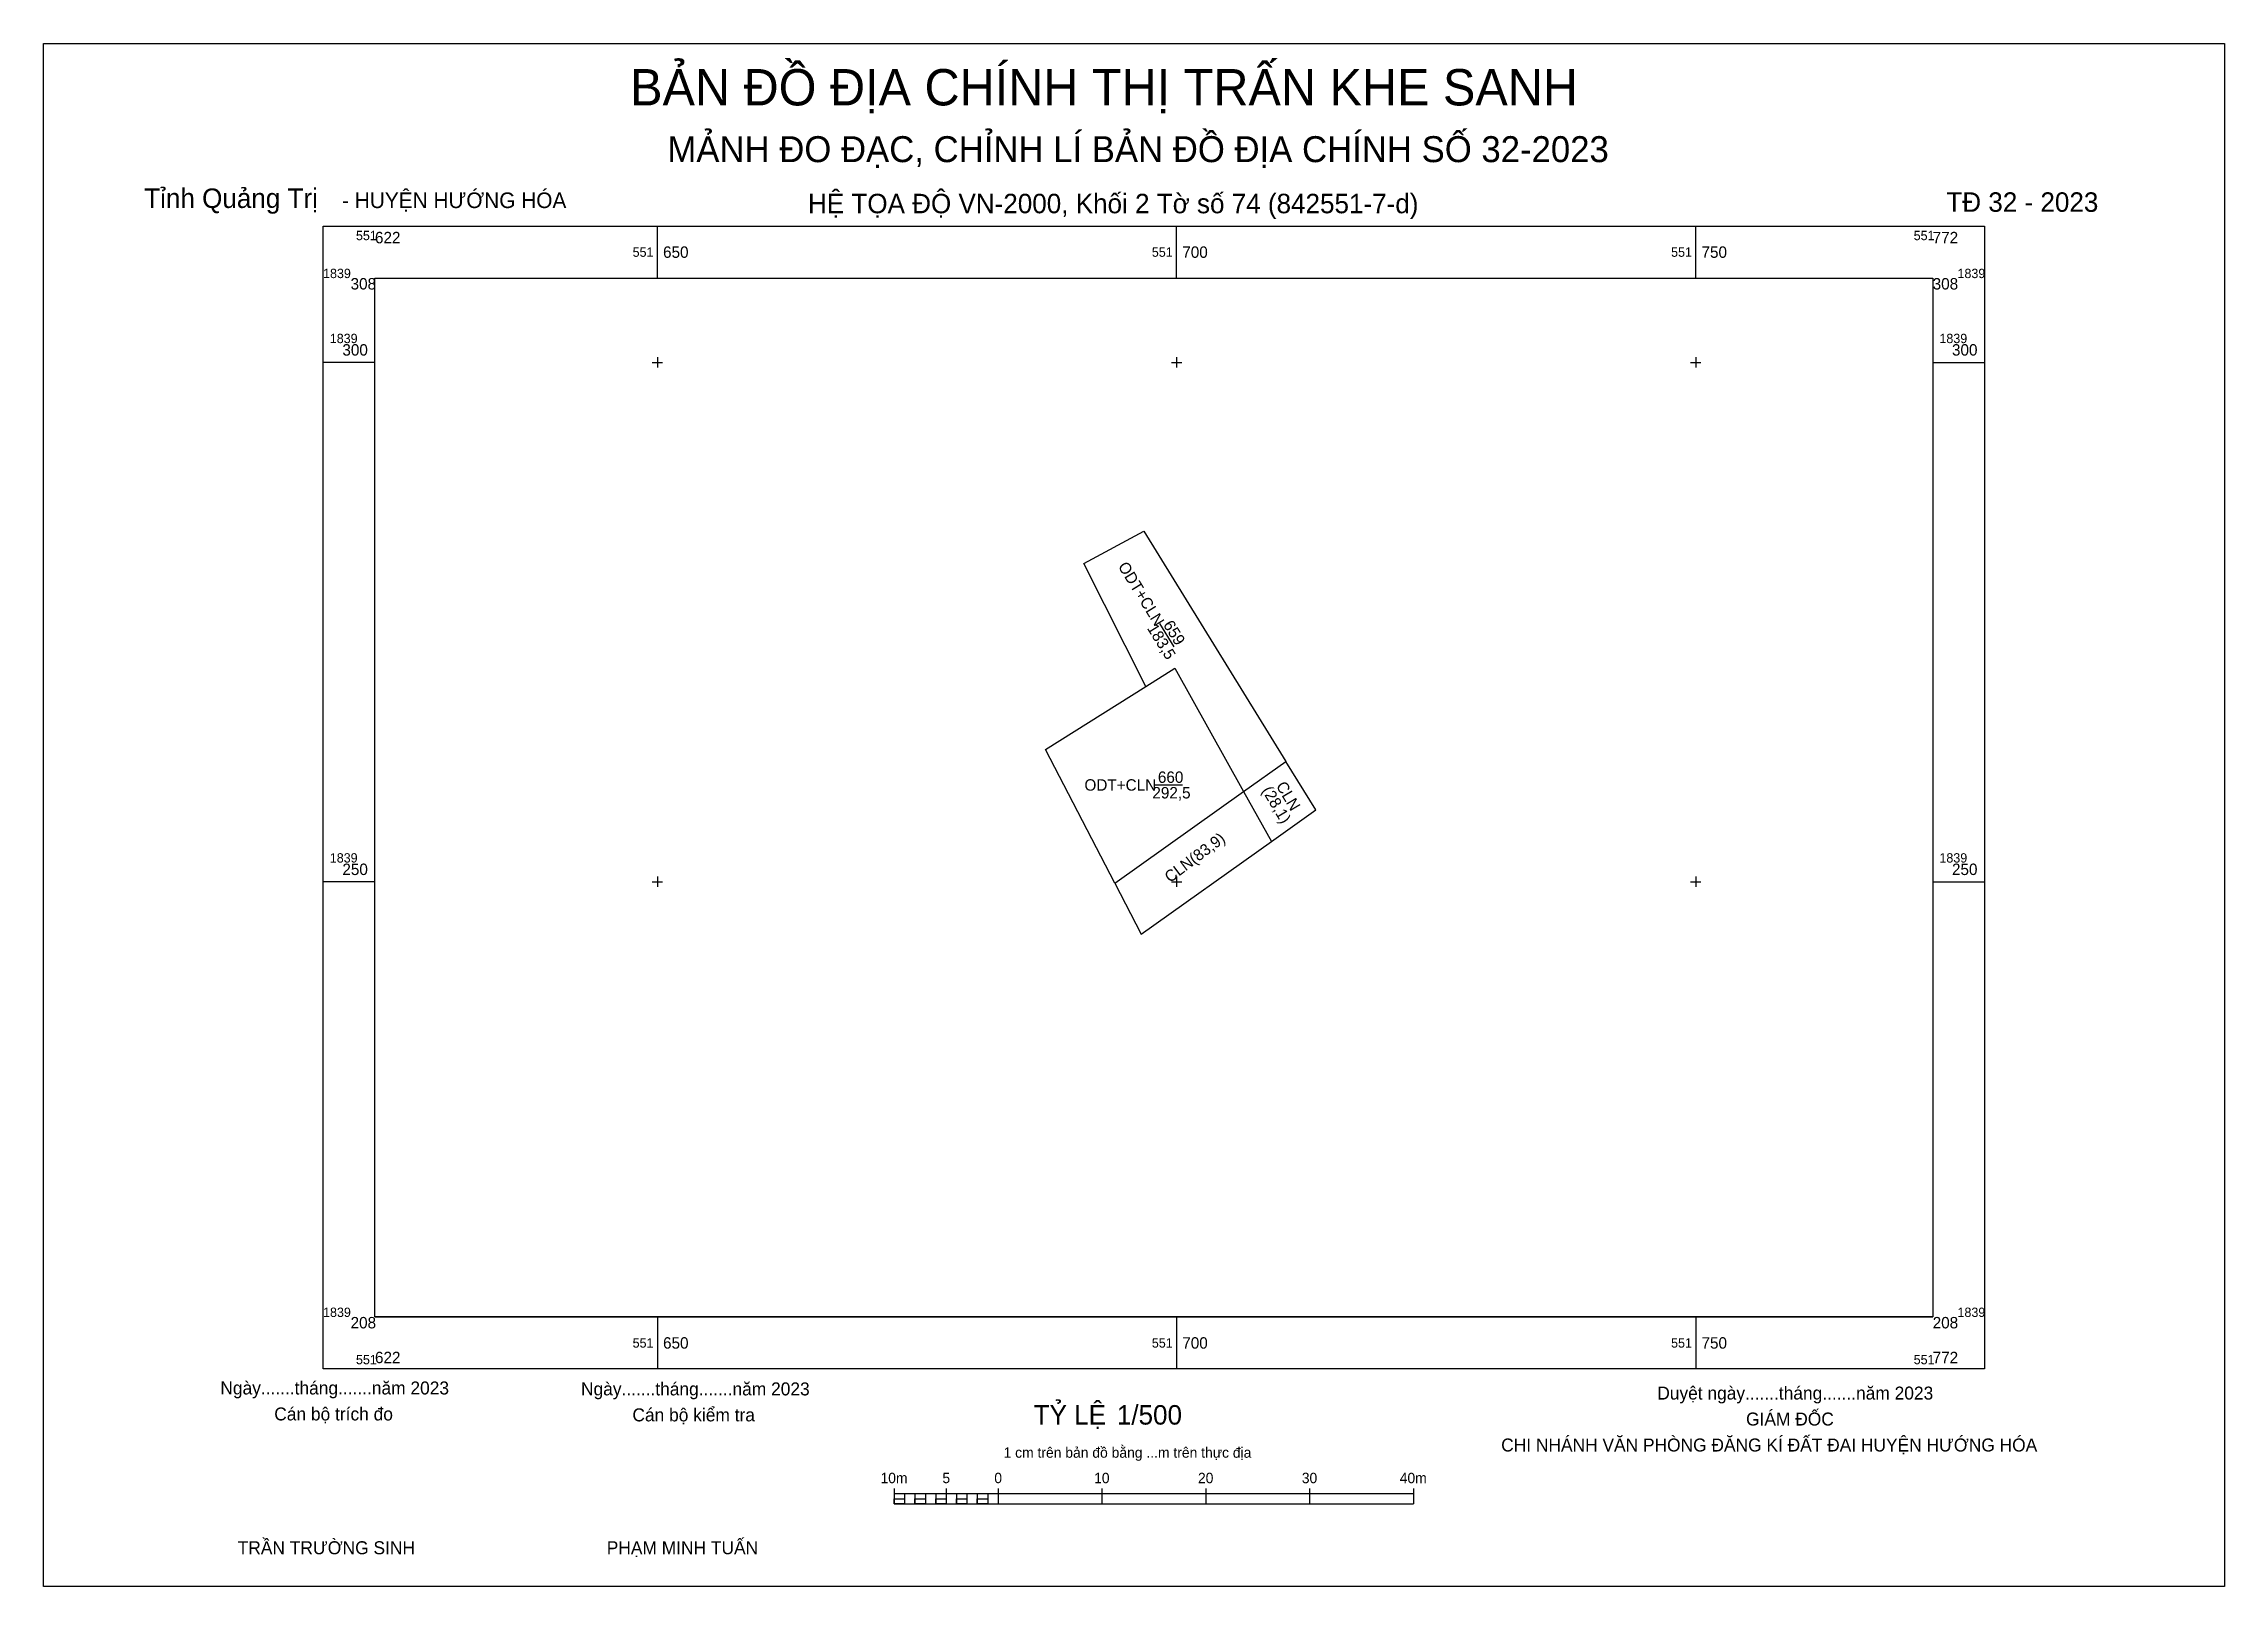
# Model space of a CAD drawing. Extents: x 551591 to 551801, y 1839182 to 1839331.
import ezdxf

# ---------------------------------------------------------------- set-up
doc = ezdxf.new("R2010")
doc.units = 0
for name, color, linetype in [('Level 1', 7, 'Continuous'), ('Level 10', 7, 'Continuous'), ('Level 5', 7, 'Continuous'), ('Level 50', 7, 'Continuous'), ('Level 57', 7, 'Continuous'), ('Level 58', 7, 'Continuous'), ('Level 6', 7, 'Continuous'), ('Level 60', 7, 'Continuous'), ('Level 61', 7, 'Continuous'), ('Level 63', 7, 'Continuous')]:
    doc.layers.add(name, color=color, linetype=linetype)

msp = doc.modelspace()

# ---------------------------------------------------------------- linework, layer by layer
at = {"layer": 'Level 1'}
for p, q in [((551650, 1839308.11), (551650, 1839313.11)), ((551700, 1839308.11), (551700, 1839313.11)), ((551750, 1839308.11), (551750, 1839313.11)), ((551622.81, 1839300), (551617.81, 1839300)), ((551649.5, 1839300), (551650.5, 1839300)), ((551650, 1839300.5), (551650, 1839299.5)), ((551699.5, 1839300), (551700.5, 1839300)), ((551700, 1839300.5), (551700, 1839299.5)), ((551749.5, 1839300), (551750.5, 1839300)), ((551750, 1839300.5), (551750, 1839299.5)), ((551772.81, 1839300), (551777.81, 1839300)), ((551622.81, 1839250), (551617.81, 1839250)), ((551649.5, 1839250), (551650.5, 1839250)), ((551650, 1839250.5), (551650, 1839249.5)), ((551699.5, 1839250), (551700.5, 1839250)), ((551700, 1839250.5), (551700, 1839249.5)), ((551749.5, 1839250), (551750.5, 1839250)), ((551750, 1839250.5), (551750, 1839249.5)), ((551772.81, 1839250), (551777.81, 1839250)), ((551650, 1839208.11), (551650, 1839203.11)), ((551700, 1839208.11), (551700, 1839203.11)), ((551750, 1839208.11), (551750, 1839203.11))]:
    msp.add_line(p, q, dxfattribs=at)
at = {"layer": 'Level 10'}
msp.add_line((551706.44, 1839258.7), (551709.14, 1839253.88), dxfattribs=at)
for points in [[(551697.04, 1839268.8), (551691.06, 1839280.63), (551696.84, 1839283.75), (551710.52, 1839261.59)], [(551697.04, 1839268.8), (551699.82, 1839270.55), (551706.44, 1839258.7)], [(551694.04, 1839249.88), (551687.38, 1839262.74), (551697.04, 1839268.8)], [(551709.14, 1839253.88), (551713.41, 1839256.91), (551710.52, 1839261.59)], [(551694.04, 1839249.88), (551696.58, 1839244.97), (551709.14, 1839253.88)]]:
    msp.add_lwpolyline(points, dxfattribs=at)
at = {"layer": 'Level 50'}
msp.add_lwpolyline([(551694.04, 1839249.88), (551706.44, 1839258.7), (551710.52, 1839261.59)], dxfattribs=at)
at = {"layer": 'Level 57'}
msp.add_lwpolyline([(551622.81, 1839308.11), (551772.81, 1839308.11), (551772.81, 1839208.11), (551622.81, 1839208.11)], close=True, dxfattribs=at)
at = {"layer": 'Level 58'}
msp.add_lwpolyline([(551617.81, 1839313.11), (551777.81, 1839313.11), (551777.81, 1839203.11), (551617.81, 1839203.11)], close=True, dxfattribs=at)
at = {"layer": 'Level 6'}
for p, q in [((551698.37, 1839274.85), (551699.74, 1839272.63)), ((551697.95, 1839259.32), (551700.57, 1839259.32))]:
    msp.add_line(p, q, dxfattribs=at)
at = {"layer": 'Level 60'}
for p, q in [((551590.9, 1839330.68), (551590.9, 1839330.68)), ((551622.81, 1839308.11), (551772.81, 1839308.11)), ((551622.81, 1839208.11), (551772.81, 1839208.11)), ((551759.43, 1839197.91), (551759.43, 1839197.91)), ((551759.43, 1839197.91), (551759.43, 1839197.91)), ((551672.81, 1839191.61), (551672.81, 1839190.11)), ((551672.81, 1839191.11), (551722.81, 1839191.11)), ((551673.81, 1839191.11), (551673.81, 1839190.11)), ((551674.81, 1839191.11), (551674.81, 1839190.11)), ((551675.81, 1839191.11), (551675.81, 1839190.11)), ((551676.81, 1839191.11), (551676.81, 1839190.11)), ((551677.81, 1839191.61), (551677.81, 1839190.11)), ((551677.81, 1839191.11), (551677.81, 1839190.11)), ((551678.81, 1839191.11), (551678.81, 1839190.11)), ((551679.81, 1839191.11), (551679.81, 1839190.11)), ((551680.81, 1839191.11), (551680.81, 1839190.11)), ((551681.81, 1839191.11), (551681.81, 1839190.11)), ((551682.81, 1839191.61), (551682.81, 1839190.11)), ((551682.81, 1839191.11), (551682.81, 1839190.11)), ((551692.81, 1839191.61), (551692.81, 1839190.11)), ((551702.81, 1839191.61), (551702.81, 1839190.11)), ((551712.81, 1839191.61), (551712.81, 1839190.11)), ((551722.81, 1839191.61), (551722.81, 1839190.11)), ((551672.81, 1839190.11), (551722.81, 1839190.11)), ((551800.9, 1839182.18), (551800.9, 1839182.18))]:
    msp.add_line(p, q, dxfattribs=at)
for points in [[(551622.81, 1839308.11), (551772.81, 1839308.11), (551772.81, 1839208.11), (551622.81, 1839208.11)], [(551672.81, 1839190.61), (551673.81, 1839190.61), (551673.81, 1839190.11), (551672.81, 1839190.11)], [(551672.81, 1839190.61), (551673.81, 1839190.61), (551673.81, 1839190.11), (551672.81, 1839190.11)], [(551674.81, 1839190.61), (551675.81, 1839190.61), (551675.81, 1839190.11), (551674.81, 1839190.11)], [(551676.81, 1839190.61), (551677.81, 1839190.61), (551677.81, 1839190.11), (551676.81, 1839190.11)], [(551678.81, 1839190.61), (551679.81, 1839190.61), (551679.81, 1839190.11), (551678.81, 1839190.11)], [(551680.81, 1839190.61), (551681.81, 1839190.61), (551681.81, 1839190.11), (551680.81, 1839190.11)]]:
    msp.add_lwpolyline(points, close=True, dxfattribs=at)
at = {"layer": 'Level 61'}
msp.add_lwpolyline([(551590.9, 1839330.68), (551800.9, 1839330.68), (551800.9, 1839182.18), (551590.9, 1839182.18)], close=True, dxfattribs=at)

# ---------------------------------------------------------------- texts
at = {"layer": 'Level 1'}
for s, height, p in [('551', 0.9, (551620.98, 1839311.76)), ('622', 1.1, (551622.81, 1839311.46)), ('551', 0.9, (551770.98, 1839311.76)), ('772', 1.1, (551772.81, 1839311.46)), ('551', 0.9, (551647.62, 1839310.16)), ('650', 1.1, (551650.55, 1839310.06)), ('551', 0.9, (551697.62, 1839310.16)), ('700', 1.1, (551700.55, 1839310.06)), ('551', 0.9, (551747.62, 1839310.16)), ('750', 1.1, (551750.55, 1839310.06)), ('1839', 0.9, (551617.81, 1839308.11)), ('308', 1.1, (551620.46, 1839307.01)), ('308', 1.1, (551772.81, 1839307.01)), ('1839', 0.9, (551775.2, 1839308.11)), ('1839', 0.9, (551618.46, 1839301.85)), ('300', 1.1, (551619.67, 1839300.65)), ('1839', 0.9, (551773.46, 1839301.85)), ('300', 1.1, (551774.67, 1839300.65)), ('1839', 0.9, (551618.46, 1839251.85)), ('250', 1.1, (551619.67, 1839250.65)), ('1839', 0.9, (551773.46, 1839251.85)), ('250', 1.1, (551774.67, 1839250.65)), ('1839', 0.9, (551617.81, 1839208.11)), ('208', 1.1, (551620.46, 1839207.01)), ('208', 1.1, (551772.81, 1839207.01)), ('1839', 0.9, (551775.2, 1839208.11)), ('551', 0.9, (551647.62, 1839205.16)), ('650', 1.1, (551650.55, 1839205.06)), ('551', 0.9, (551697.62, 1839205.16)), ('700', 1.1, (551700.55, 1839205.06)), ('551', 0.9, (551747.62, 1839205.16)), ('750', 1.1, (551750.55, 1839205.06)), ('551', 0.9, (551620.98, 1839203.56)), ('622', 1.1, (551622.81, 1839203.66)), ('551', 0.9, (551770.98, 1839203.56)), ('772', 1.1, (551772.81, 1839203.66))]:
    msp.add_text(s, height=height, dxfattribs=at).set_placement(p)
at = {"layer": 'Level 5'}
for s, rotation, p in [('(28,1)', 300.5286, (551708.18, 1839258.8)), ('CLN', 300.5286, (551709.54, 1839259.25)), ('CLN(83,9)', 36.9223, (551699.37, 1839249.86))]:
    msp.add_text(s, height=1.1, rotation=rotation, dxfattribs=at).set_placement(p)
at = {"layer": 'Level 6'}
for s, p in [('ODT+CLN', (551694.32, 1839280.37)), ('183,5', (551697.12, 1839274.41)), ('659', (551698.67, 1839274.74))]:
    msp.add_text(s, height=1.1, rotation=301.691, dxfattribs=at).set_placement(p)
for s, p in [('ODT+CLN', (551691.13, 1839258.77)), ('660', (551698.2, 1839259.52)), ('292,5', (551697.67, 1839258.02))]:
    msp.add_text(s, height=1.1, dxfattribs=at).set_placement(p)
at = {"layer": 'Level 60'}
for s, height, p in [('BẢN ĐỒ ĐỊA CHÍNH THỊ TRẤN KHE SANH', 3.5, (551647.38, 1839324.73)), ('MẢNH ĐO ĐẠC, CHỈNH LÍ BẢN ĐỒ ĐỊA CHÍNH SỐ 32-2023', 2.5, (551650.97, 1839319.27)), ('Tỉnh Quảng Trị', 1.875, (551600.59, 1839314.86)), ('- HUYỆN HƯỚNG HÓA', 1.5, (551619.64, 1839314.85)), ('HỆ TỌA ĐỘ VN-2000, Khối 2 Tờ số 74 (842551-7-d)', 1.875, (551664.51, 1839314.35)), ('TĐ 32 - 2023', 1.875, (551774.13, 1839314.49)), ('Ngày.......tháng.......năm 2023', 1.25, (551607.92, 1839200.65)), ('Ngày.......tháng.......năm 2023', 1.25, (551642.65, 1839200.56)), ('Duyệt ngày.......tháng.......năm 2023', 1.25, (551746.29, 1839200.16)), ('Cán bộ trích đo', 1.25, (551613.11, 1839198.15)), ('Cán bộ kiểm tra', 1.25, (551647.6, 1839198.06)), ('TỶ LỆ ', 1.875, (551686.24, 1839197.75)), ('GIÁM ĐỐC', 1.25, (551754.84, 1839197.66)), ('CHI NHÁNH VĂN PHÒNG ĐĂNG KÍ ĐẤT ĐAI HUYỆN HƯỚNG HÓA', 1.25, (551731.26, 1839195.16)), ('1 cm trên bản đồ bằng ...m trên thực địa', 1, (551683.34, 1839194.56)), ('10m', 1, (551671.49, 1839192.11)), ('5', 1, (551677.45, 1839192.11)), ('0', 1, (551682.45, 1839192.11)), ('10', 1, (551692.06, 1839192.11)), ('20', 1, (551702.06, 1839192.11)), ('30', 1, (551712.06, 1839192.11)), ('40m', 1, (551721.49, 1839192.11)), ('TRẦN TRƯỜNG SINH', 1.25, (551609.59, 1839185.27)), ('PHẠM MINH TUẤN', 1.25, (551645.13, 1839185.27))]:
    msp.add_text(s, height=height, dxfattribs=at).set_placement(p)
at = {"layer": 'Level 63'}
msp.add_text('1/500', height=1.875, dxfattribs=at).set_placement((551694.25, 1839197.75))

doc.saveas('drawing.dxf')
